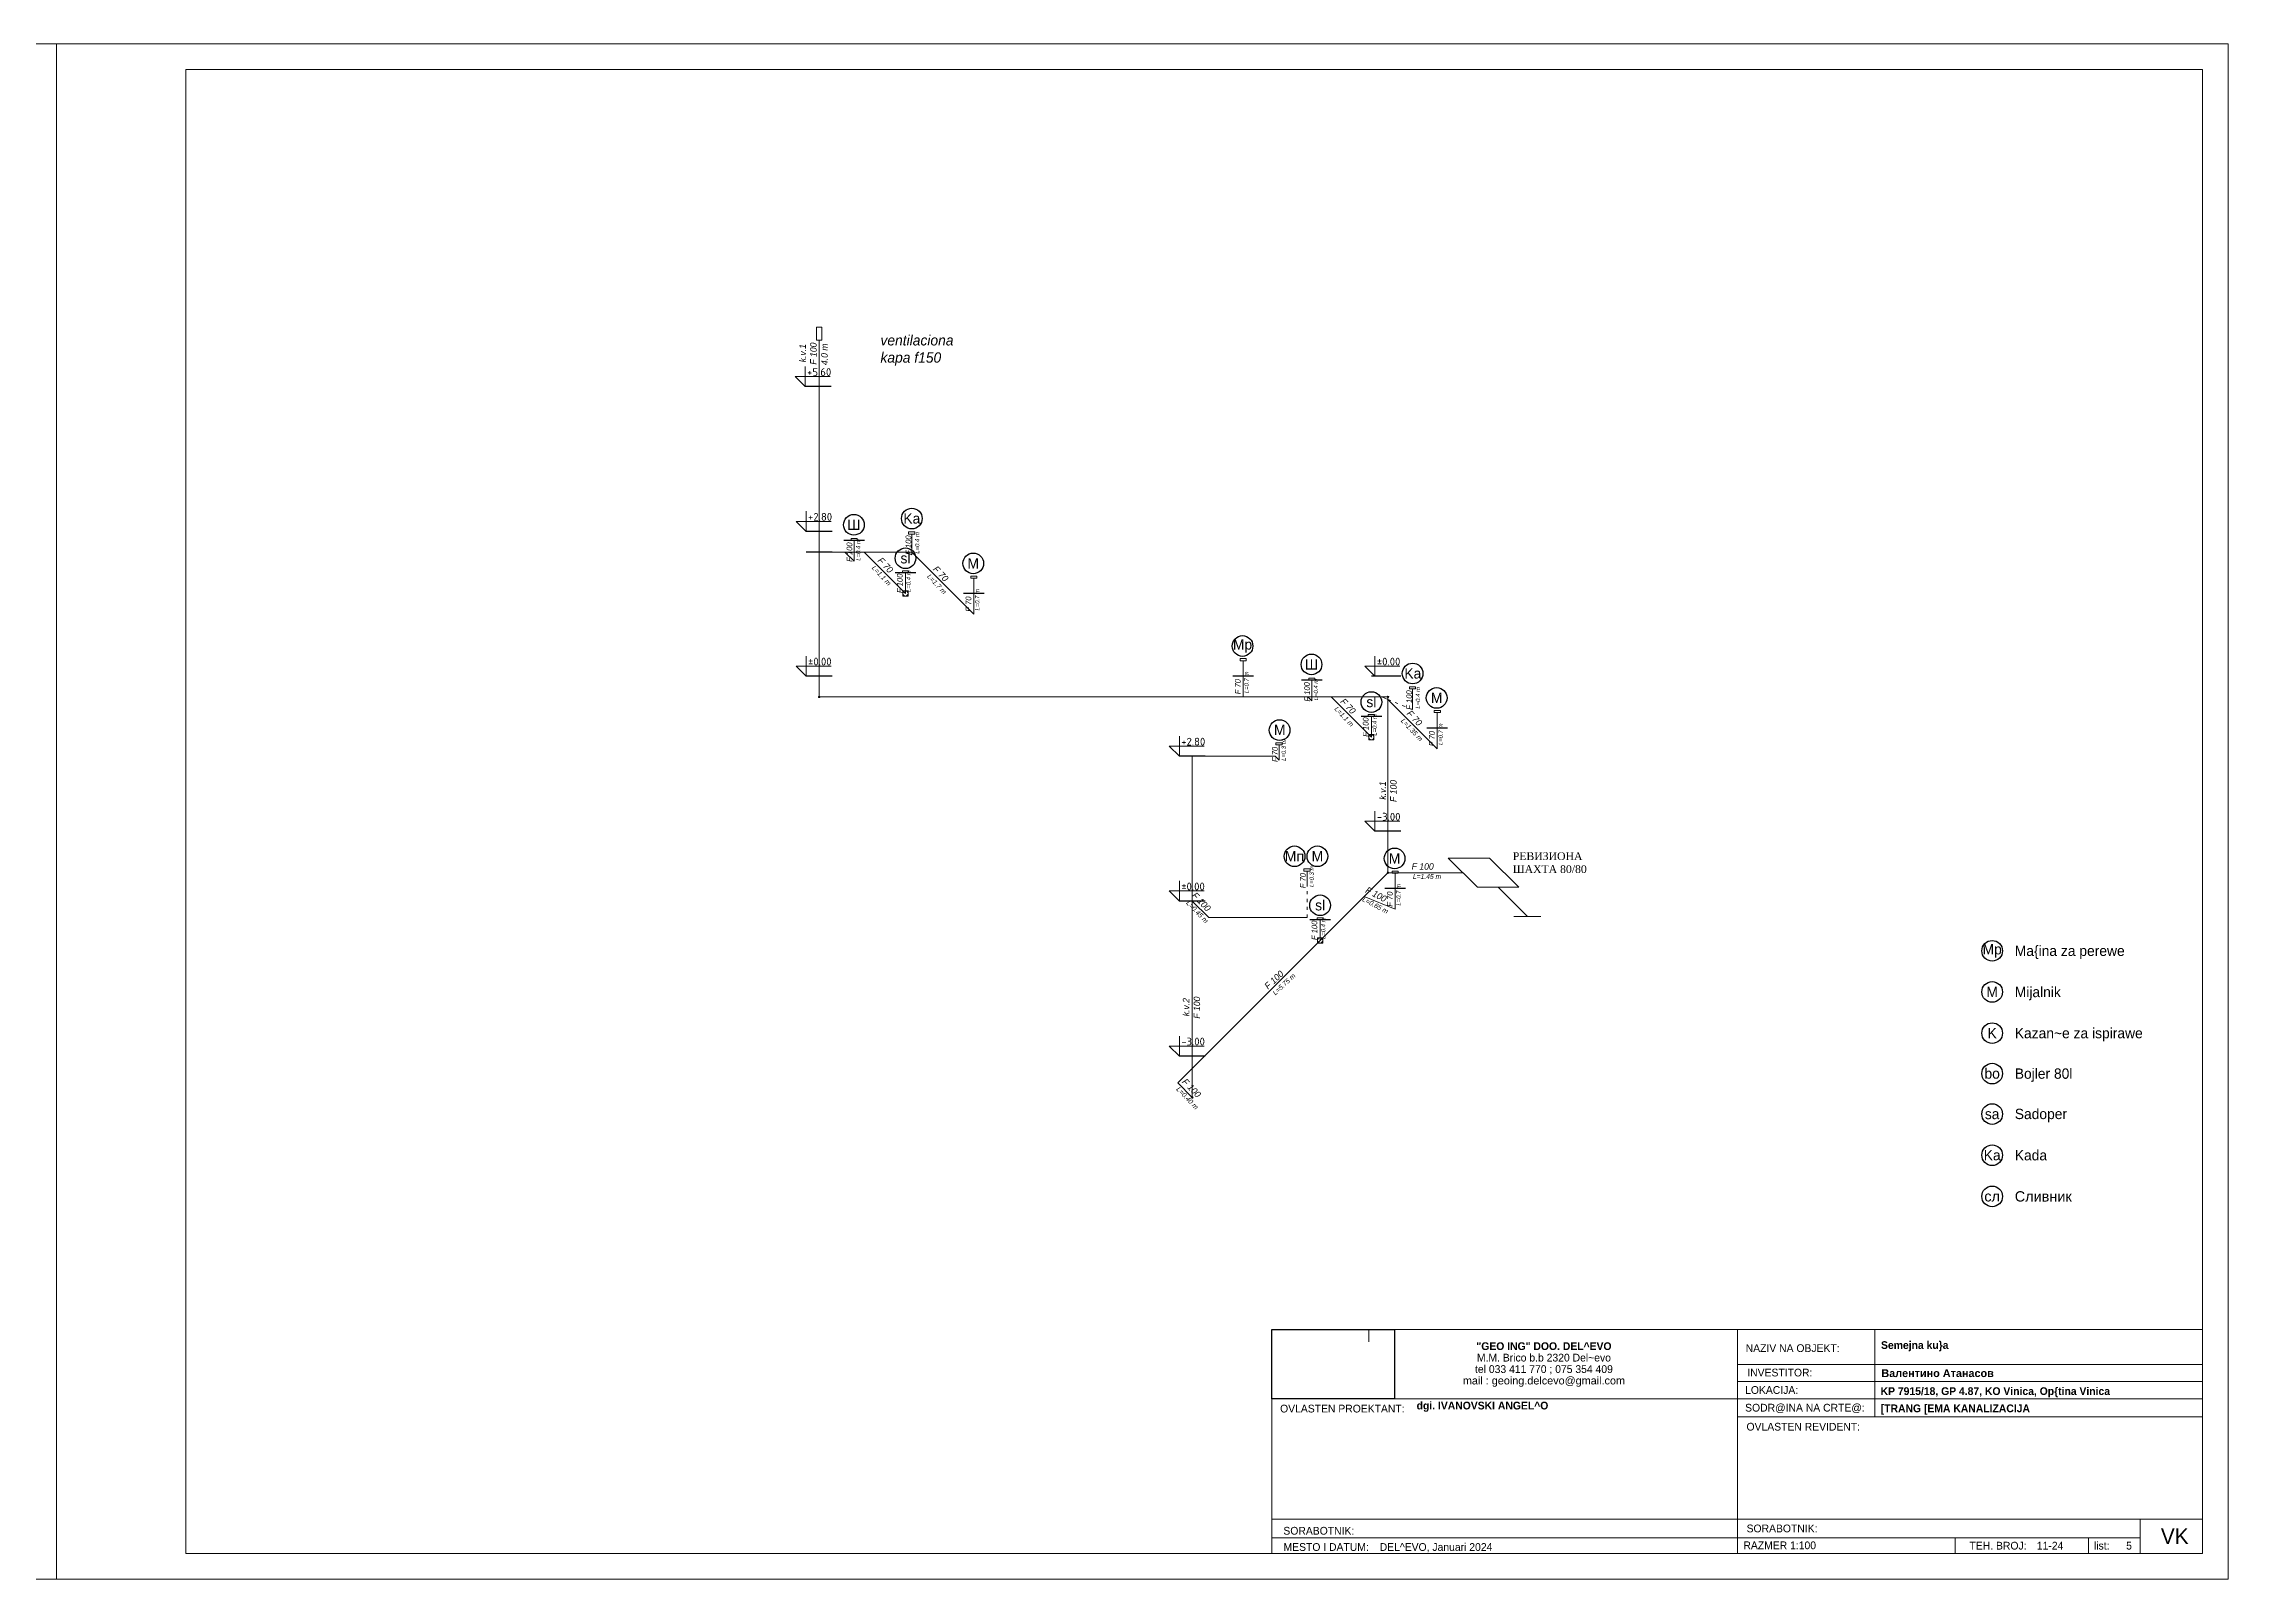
# Model space of a CAD drawing. Header units: millimetres. Extents: x -13678 to 175322, y 9978 to 39678.
# Drawn here: x 133072 to 175322, y 9978 to 39678 of the extents above; entities that cross this region are included whole.
import ezdxf

# ---------------------------------------------------------------- set-up
doc = ezdxf.new("R2010")
doc.units = ezdxf.units.MM
doc.header["$MEASUREMENT"] = 0
doc.linetypes.add('ACAD_ISO03W100', pattern=[30, 12, -18])
doc.linetypes.add('Dot & Dashed', pattern=[670.277762, 317.5, -176.388889, 0, -176.388874])
for name, color, linetype, lineweight in [('0.30', 7, 'Continuous', 30), ('2D Drafting - General_Pen_No__6', 5, 'Continuous', 13), ('kanalizacija', 245, 'Continuous', 35), ('koti', 250, 'Continuous', 13), ('Lines_Pen_No__1', 7, 'Continuous', 13), ('Pecat_Pen_No__1', 7, 'Continuous', 13), ('Roofs_Pen_No__1', 7, 'Continuous', 13), ('Text blocks_Pen_No__1', 7, 'Continuous', 13)]:
    doc.layers.add(name, color=color, linetype=linetype, lineweight=lineweight)
for name, color, linetype, lineweight, true_color in [('Lines_Pen_No__99', 7, 'Continuous', 13, 0xaad2ff), ('New_Interior - Stair & Railing_Pen_No__166', 7, 'Continuous', 13, 0x97cbff), ('OSKI', 7, 'Continuous', 20, 0x156a84)]:
    doc.layers.add(name, color=color, linetype=linetype, lineweight=lineweight, true_color=true_color)
doc.styles.add('GENERATED_STYLE_1', font='arial.ttf')
doc.styles.add('GENERATED_STYLE_5', font='')
doc.styles.add('GENERATED_STYLE_6', font='times.ttf')
doc.styles.add('KIRILICA', font='')
doc.styles.get('GENERATED_STYLE_5').set_extended_font_data('MAC C Swiss cyrillic', bold=True)
doc.styles.get('KIRILICA').set_extended_font_data('Macedonian Tms', italic=True)
picture_1 = doc.add_image_def('image1.jpg', size_in_pixel=(1216, 687))
pattern_1 = [(45, (0, 0), (-159.09903, 159.09903), []), (45, (-53.03, 53.03), (-159.09903, 159.09903), [])]

msp = doc.modelspace()

# ---------------------------------------------------------------- hatches: boundary and pattern name
at = {"layer": 'New_Interior - Stair & Railing_Pen_No__166', "linetype": 'Continuous', "lineweight": 13, "true_color": 0x97cbff}
h = msp.add_hatch(dxfattribs=at)
h.set_pattern_fill('STEEL', color=151, style=0, pattern_type=2)
h.set_pattern_definition(pattern_1)
h.paths.add_polyline_path([(136927.3, 33002.8), (136927, 33006.3), (136926.1, 33009.7), (136924.7, 33012.8), (136922.7, 33015.7), (136920.2, 33018.1), (136917.3, 33020.1), (136914.2, 33021.6), (136910.8, 33022.5), (136907.3, 33022.8), (136903.9, 33022.5), (136900.5, 33021.6), (136897.3, 33020.1), (136894.5, 33018.1), (136892, 33015.7), (136890, 33012.8), (136888.5, 33009.7), (136887.6, 33006.3), (136887.3, 33002.8), (136887.6, 32999.3), (136888.5, 32996), (136890, 32992.8), (136892, 32990), (136894.5, 32987.5), (136897.3, 32985.5), (136900.5, 32984), (136903.9, 32983.1), (136907.3, 32982.8), (136910.8, 32983.1), (136914.2, 32984), (136917.3, 32985.5), (136920.2, 32987.5), (136922.7, 32990), (136924.7, 32992.8), (136926.1, 32996), (136927, 32999.3)])
h = msp.add_hatch(dxfattribs=at)
h.set_pattern_fill('STEEL', color=151, style=0, pattern_type=2)
h.set_pattern_definition(pattern_1)
h.paths.add_polyline_path([(151427.3, 33002.8), (151427, 33006.3), (151426.1, 33009.7), (151424.7, 33012.8), (151422.7, 33015.7), (151420.2, 33018.1), (151417.3, 33020.1), (151414.2, 33021.6), (151410.8, 33022.5), (151407.3, 33022.8), (151403.9, 33022.5), (151400.5, 33021.6), (151397.3, 33020.1), (151394.5, 33018.1), (151392, 33015.7), (151390, 33012.8), (151388.5, 33009.7), (151387.6, 33006.3), (151387.3, 33002.8), (151387.6, 32999.3), (151388.5, 32996), (151390, 32992.8), (151392, 32990), (151394.5, 32987.5), (151397.3, 32985.5), (151400.5, 32984), (151403.9, 32983.1), (151407.3, 32982.8), (151410.8, 32983.1), (151414.2, 32984), (151417.3, 32985.5), (151420.2, 32987.5), (151422.7, 32990), (151424.7, 32992.8), (151426.1, 32996), (151427, 32999.3)])
h = msp.add_hatch(dxfattribs=at)
h.set_pattern_fill('STEEL', color=151, style=0, pattern_type=2)
h.set_pattern_definition(pattern_1)
h.paths.add_polyline_path([(136919.8, 32092.8), (136919.6, 32095), (136919.1, 32097.1), (136918.2, 32099.1), (136916.9, 32100.8), (136915.4, 32102.4), (136913.6, 32103.6), (136911.6, 32104.6), (136909.5, 32105.1), (136907.3, 32105.3), (136905.2, 32105.1), (136903.1, 32104.6), (136901.1, 32103.6), (136899.3, 32102.4), (136897.8, 32100.8), (136896.5, 32099.1), (136895.6, 32097.1), (136895, 32095), (136894.8, 32092.8), (136895, 32090.6), (136895.6, 32088.5), (136896.5, 32086.6), (136897.8, 32084.8), (136899.3, 32083.2), (136901.1, 32082), (136903.1, 32081.1), (136905.2, 32080.5), (136907.3, 32080.3), (136909.5, 32080.5), (136911.6, 32081.1), (136913.6, 32082), (136915.4, 32083.2), (136916.9, 32084.8), (136918.2, 32086.6), (136919.1, 32088.5), (136919.6, 32090.6)])

# ---------------------------------------------------------------- linework, layer by layer
at = {"color": 6, "linetype": 'ACAD_ISO03W100', "lineweight": 13, "ltscale": 5}
for p, q in [((159069, 26994.8), (159543.5, 26798.2)), ((157505.3, 22776.5), (157505.3, 23376.5))]:
    msp.add_line(p, q, dxfattribs=at)
for centre in [(148741, 30373.1), (149861.6, 30493.9), (149738.6, 29724.9), (151049.4, 29626.5), (156257.3, 28028.6), (157591.7, 27672.4), (159546.1, 27497.4), (158749.2, 26944.3), (160011.9, 27024.3), (156973.8, 26402.2), (157263.3, 23960.9), (157704.9, 23960.9), (159198.4, 23920.1), (157757.8, 23013.3), (170755, 22133.6), (170755, 21337.4), (170755, 20541.3), (170755, 19758.8), (170755, 18976.3), (170755, 18180.1), (170755, 17383.9)]:
    msp.add_circle(centre, 200)
at = {"layer": '0.30'}
for p, q in [((148300.4, 33044.5), (147800.4, 33044.5)), ((148319, 30244.5), (147819, 30244.5)), ((148946.3, 30067.2), (148546.3, 30067.2)), ((148319, 29844.5), (147819, 29844.5)), ((149938.6, 29444.9), (149538.6, 29444.9)), ((151261.1, 29042.4), (150861.1, 29042.4)), ((148319, 27444.5), (147819, 27444.5)), ((156469, 27444.5), (156069, 27444.5)), ((157797, 27366.5), (157397, 27366.5)), ((159149, 27442.5), (158749, 27442.5)), ((159319, 27444.5), (158819, 27444.5)), ((158949.2, 26664.3), (158549.2, 26664.3)), ((160223.6, 26440.2), (159823.6, 26440.2)), ((155536, 25895.8), (155036, 25895.8)), ((159319, 24444.5), (158819, 24444.5)), ((159410.1, 23336.1), (159010.1, 23336.1)), ((155536, 23095.8), (155036, 23095.8)), ((157957.8, 22733.3), (157557.8, 22733.3)), ((155536, 20095.8), (155036, 20095.8))]:
    msp.add_line(p, q, dxfattribs=at)
at = {"layer": '2D Drafting - General_Pen_No__6'}
for p, q in [((148069, 33044.5), (148069, 33944.5)), ((148069, 30244.5), (148069, 33044.5)), ((148069, 27444.5), (148069, 30244.5)), ((148746.3, 29667.2), (148746.3, 30067.2)), ((149859, 29794.8), (149859, 30194.8)), ((148069, 29844.5), (148569, 29844.5)), ((148569, 29844.5), (148746.3, 29667.2)), ((148569, 29844.5), (148939, 29844.5)), ((148939, 29844.5), (149738.6, 29044.9)), ((148939, 29844.5), (149859, 29844.5)), ((149739, 29844.5), (149859, 29794.8)), ((149859, 29844.5), (149739, 29844.5)), ((149859, 29844.5), (151061.1, 28642.4)), ((149738.6, 29044.9), (149738.6, 29444.9)), ((151061.1, 29342.4), (151061.1, 29042.4)), ((151061.1, 28642.4), (151061.1, 29042.4)), ((156269, 27744.5), (156269, 27444.5)), ((148069, 27444.5), (148069, 27044.5)), ((159069, 27044.5), (148069, 27044.5)), ((156269, 27044.5), (156269, 27444.5)), ((157519, 27044.5), (157597, 26966.5)), ((157597, 26966.5), (157597, 27366.5)), ((157969, 27044.5), (158749.2, 26264.3)), ((158949, 27044.5), (159069, 26994.8)), ((159069, 27044.5), (159069, 23644.5)), ((159543.5, 26798.2), (159543.5, 27198.2)), ((158749.2, 26264.3), (158749.2, 26664.3)), ((159069, 26994.8), (160023.6, 26040.2)), ((160023.6, 26740.2), (160023.6, 26440.2)), ((160023.6, 26040.2), (160023.6, 26440.2)), ((155286, 23095.8), (155286, 25895.8)), ((155286, 25895.8), (156886, 25895.8)), ((156886, 25895.8), (156964, 25817.8)), ((156964, 26117.8), (156964, 25817.8)), ((157505.3, 23676.5), (157505.3, 23376.5)), ((155003.1, 19578.7), (159069, 23644.5)), ((159069, 23644.5), (160519, 23644.5)), ((159210.1, 23636.1), (159210.1, 23336.1)), ((159210.1, 22936.1), (159210.1, 23336.1)), ((161201.8, 23361.7), (161767.5, 22796)), ((155286, 23095.8), (155286, 19295.8)), ((155286, 23095.8), (155605.3, 22776.5)), ((158609.4, 23184.9), (159210.1, 22936.1)), ((155605.3, 22776.5), (157505.3, 22776.5)), ((157757.8, 22333.3), (157757.8, 22733.3)), ((162029.6, 22796), (161505.5, 22796)), ((155003.1, 19578.7), (155286, 19295.8))]:
    msp.add_line(p, q, dxfattribs=at)
at = {"layer": '2D Drafting - General_Pen_No__6', "flags": 128}
msp.add_lwpolyline([(148119, 33944.5), (148019, 33944.5), (148019, 34194.5), (148119, 34194.5), (148119, 33944.5)], dxfattribs=at)
at = {"layer": '2D Drafting - General_Pen_No__6'}
for points in [[(148806.3, 30067.2), (148686.3, 30067.2), (148686.3, 30107.2), (148806.3, 30107.2)], [(149919, 30194.8), (149799, 30194.8), (149799, 30234.8), (149919, 30234.8)], [(149798.6, 29444.9), (149678.6, 29444.9), (149678.6, 29484.9), (149798.6, 29484.9)], [(151121.1, 29342.4), (151001.1, 29342.4), (151001.1, 29382.4), (151121.1, 29382.4)], [(156329, 27744.5), (156209, 27744.5), (156209, 27784.5), (156329, 27784.5)], [(157657, 27366.5), (157537, 27366.5), (157537, 27406.5), (157657, 27406.5)], [(159603.5, 27198.2), (159483.5, 27198.2), (159483.5, 27238.2), (159603.5, 27238.2)], [(158809.2, 26664.3), (158689.2, 26664.3), (158689.2, 26704.3), (158809.2, 26704.3)], [(160083.6, 26740.2), (159963.6, 26740.2), (159963.6, 26780.2), (160083.6, 26780.2)], [(157024, 26117.8), (156904, 26117.8), (156904, 26157.8), (157024, 26157.8)], [(157565.3, 23676.5), (157445.3, 23676.5), (157445.3, 23716.5), (157565.3, 23716.5)], [(159270.1, 23636.1), (159150.1, 23636.1), (159150.1, 23676.1), (159270.1, 23676.1)], [(157817.8, 22733.3), (157697.8, 22733.3), (157697.8, 22773.3), (157817.8, 22773.3)]]:
    msp.add_lwpolyline(points, close=True, dxfattribs=at)
msp.add_lwpolyline([(161601.8, 23361.7), (160801.8, 23361.7), (160236.1, 23927.4), (161036.1, 23927.4), (161601.8, 23361.7)], dxfattribs=at)
at = {"layer": 'koti'}
for p, q in [((147605.4, 33239.5), (147800.4, 33044.5)), ((147624, 30439.5), (147819, 30244.5)), ((147624, 27639.5), (147819, 27444.5)), ((158624, 27639.5), (158819, 27444.5)), ((154841, 26090.8), (155036, 25895.8)), ((158624, 24639.5), (158819, 24444.5)), ((154841, 23290.8), (155036, 23095.8)), ((154841, 20290.8), (155036, 20095.8))]:
    msp.add_line(p, q, dxfattribs=at)
for points in [[(147800.4, 33239.5), (147800.4, 33434.5)], [(148280.2, 33239.5), (147605.4, 33239.5)], [(147800.4, 33239.5), (147800.4, 33044.5)], [(148298.8, 30439.5), (147624, 30439.5)], [(147819, 30439.5), (147819, 30634.5)], [(147819, 30439.5), (147819, 30244.5)], [(148298.8, 27639.5), (147624, 27639.5)], [(147819, 27639.5), (147819, 27834.5)], [(147819, 27639.5), (147819, 27444.5)], [(159298.8, 27639.5), (158624, 27639.5)], [(158819, 27639.5), (158819, 27834.5)], [(158819, 27639.5), (158819, 27444.5)], [(155036, 26090.8), (155036, 26285.8)], [(155515.8, 26090.8), (154841, 26090.8)], [(155036, 26090.8), (155036, 25895.8)], [(159298.8, 24639.5), (158624, 24639.5)], [(158819, 24639.5), (158819, 24834.5)], [(158819, 24639.5), (158819, 24444.5)], [(155515.8, 23290.8), (154841, 23290.8)], [(155036, 23290.8), (155036, 23485.8)], [(155036, 23290.8), (155036, 23095.8)], [(155515.8, 20290.8), (154841, 20290.8)], [(155036, 20290.8), (155036, 20485.8)], [(155036, 20290.8), (155036, 20095.8)]]:
    msp.add_lwpolyline(points, dxfattribs=at)
at = {"layer": 'Lines_Pen_No__1', "linetype": 'Continuous'}
for p, q in [((174822, 14812.3), (165833, 14812.3)), ((165833, 13120.2), (174822, 13120.2)), ((170041.9, 10781.4), (170041.9, 10477.8)), ((172615.9, 10781.4), (172615.9, 10477.8))]:
    msp.add_line(p, q, dxfattribs=at)
at = {"layer": 'Lines_Pen_No__1'}
msp.add_line((165833, 10477.8), (165833, 14812.3), dxfattribs=at)
at = {"layer": 'Lines_Pen_No__1', "linetype": 'Continuous', "flags": 128}
for points in [[(156822, 14812.3), (165833, 14812.3)], [(156822, 10477.8), (156822, 14812.3), (165833, 14812.3)], [(168489, 14812.3), (168489, 13120.2)], [(165833, 14130.7), (174822, 14130.7)], [(165833, 13800.7), (174822, 13800.7)], [(156822, 13470.7), (165833, 13470.7)], [(165833, 13470.7), (174822, 13470.7)], [(156822, 11142.3), (174822, 11142.3)], [(173615.9, 10842.3), (173615.9, 10477.8), (173615.9, 11142.3)], [(156822, 10781.4), (173615.9, 10781.4)], [(156822, 10477.8), (174822, 10477.8)]]:
    msp.add_lwpolyline(points, dxfattribs=at)
at = {"layer": 'Lines_Pen_No__1', "linetype": 'Continuous'}
for centre, radius in [((149738.6, 29044.9), 50), ((148069, 27044.5), 15), ((159069, 27044.5), 15), ((158749.2, 26264.3), 50), ((159069, 23644.5), 15), ((157757.8, 22333.3), 50), ((155286, 19295.8), 15)]:
    msp.add_circle(centre, radius, dxfattribs=at)
at = {"layer": 'Lines_Pen_No__99', "linetype": 'Continuous', "flags": 128}
for points in [[(149688.6, 29044.9), (149688.6, 29094.9), (149788.6, 29094.9), (149788.6, 28994.9), (149688.6, 28994.9)], [(158699.2, 26264.3), (158699.2, 26314.3), (158799.2, 26314.3), (158799.2, 26214.3), (158699.2, 26214.3)], [(157707.8, 22333.3), (157707.8, 22383.3), (157807.8, 22383.3), (157807.8, 22283.3), (157707.8, 22283.3)]]:
    msp.add_lwpolyline(points, close=True, dxfattribs=at)
at = {"layer": 'OSKI', "linetype": 'Dot & Dashed'}
msp.add_line((158697, 14812.3), (158697, 14568.7), dxfattribs=at)
at = {"layer": 'Roofs_Pen_No__1'}
for points in [[(91322, 9977.8), (133322, 9977.8), (133322, 39677.8), (91322, 39677.8)], [(133322, 9977.8), (175322, 9977.8), (175322, 39677.8), (133322, 39677.8)], [(135822, 10477.8), (174822, 10477.8), (174822, 39177.8), (135822, 39177.8)]]:
    msp.add_lwpolyline(points, close=True, dxfattribs=at)

# ---------------------------------------------------------------- texts
at = {"color": 7, "lineweight": 15, "extrusion": (0, 0, -1), "char_height": 200, "width": 250, "attachment_point": 5, "text_direction": (-1, 0, 0), "style": 'GENERATED_STYLE_1'}
for s, insert in [('{\\fArial|b0|i0|c204|p34;Ш}', (148741, 30373.1)), ('{\\fMAC C Swiss|b0|i0|c0|p34;M}', (151049.4, 29626.5)), ('{\\fArial|b0|i0|c204|p34;Ш}', (157591.7, 27672.4)), ('{\\fMAC C Swiss|b0|i0|c0|p34;M}', (160011.9, 27024.3)), ('{\\fMAC C Swiss|b0|i0|c0|p34;M}', (156977.3, 26407.4)), ('{\\fMAC C Swiss|b0|i0|c0|p34;M}', (157704.9, 23960.9)), ('{\\fMAC C Swiss|b0|i0|c0|p34;M}', (159198.4, 23920.1))]:
    msp.add_mtext(s, dxfattribs=dict(at, insert=insert))
at = {"color": 7, "lineweight": 15, "char_height": 200, "style": 'GENERATED_STYLE_1'}
for s, insert, width, attachment_point in [('{\\fMAC C Swiss|b0|i0|c0|p34;Ka}', (149861.6, 30493.9), 250, 5), ('{\\fMAC C Swiss|b0|i0|c0|p34;sl}', (149738.6, 29724.9), 250, 5), ('{\\fMAC C Swiss|b0|i0|c0|p34;Mp}', (156257.3, 28028.6), 250, 5), ('{\\fMAC C Swiss|b0|i0|c0|p34;Ka}', (159550.8, 27497.4), 250, 5), ('{\\fMAC C Swiss|b0|i0|c0|p34;sl}', (158749.2, 26944.3), 250, 5), ('{\\fMAC C Swiss|b0|i0|c0|p34;M\\fArial|b0|i0|c204|p34;п}', (157263.3, 23960.9), 250, 5), ('{\\fMAC C Swiss|b0|i0|c0|p34;sl}', (157758, 23013.3), 250, 5), ('{\\fMAC C Swiss|b0|i0|c0|p34;Mp}', (170755, 22133.6), 250, 5), ('{\\fMAC C Swiss|b0|i0|c0|p34;\\H1x;Ma\\{ina za perewe}', (171192.3, 22233.6), 4000, 1), ('{\\fMAC C Swiss|b0|i0|c0|p34;M}', (170755, 21337.4), 250, 5), ('{\\fMAC C Swiss|b0|i0|c0|p34;Mijalnik}', (171192.3, 21437.4), 4000, 1), ('{\\fMAC C Swiss|b0|i0|c0|p34;K}', (170755, 20541.3), 250, 5), ('{\\fMAC C Swiss|b0|i0|c0|p34;Kazan~e za ispirawe}', (171192.3, 20641.3), 4000, 1), ('{\\fMAC C Swiss|b0|i0|c0|p34;\\H1x;bo}', (170755, 19758.8), 250, 5), ('{\\fMAC C Swiss|b0|i0|c0|p34;\\H1x;Bojler 80l}', (171192.3, 19858.8), 4000, 1), ('{\\fMAC C Swiss|b0|i0|c0|p34;sa\\fArial|b0|i0|c204|p34;}', (170755, 18976.3), 250, 5), ('{\\fMAC C Swiss|b0|i0|c0|p34;Sadoper\\fArial|b0|i0|c204|p34;}', (171192.3, 19078.5), 4000, 1), ('{\\fMAC C Swiss|b0|i0|c0|p34;Ka}', (170755, 18180.1), 250, 5), ('{\\fMAC C Swiss|b0|i0|c0|p34;Kada}', (171192.3, 18280.1), 4000, 1), ('{\\H1x;сл}', (170755, 17383.9), 250, 5), ('{\\H1x;Сливник}', (171192.3, 17483.9), 442157.358, 1)]:
    msp.add_mtext(s, dxfattribs=dict(at, insert=insert, width=width, attachment_point=attachment_point))
at = {"layer": '2D Drafting - General_Pen_No__6', "insert": (149255, 34041.7), "char_height": 200, "width": 2045.44, "attachment_point": 1, "style": 'KIRILICA'}
msp.add_mtext('ventilaciona \\Pkapa f150', dxfattribs=at)
at = {"layer": 'kanalizacija', "ltscale": 50, "attachment_point": 1, "style": 'KIRILICA'}
for s, insert, char_height, width, rotation in [(' k.v.1\\PF 100', (147686.8, 33470.1), 125, 593.899, 90), ('4.0 m', (148108.4, 33461.9), 125, 551.402, 90), (' F 100\\P{\\H0.75x;  \\fArial|b0|i1|c0|p34;L\\fMacedonian Tms|b0|i1|c0|p18;=0.4\\fArial|b0|i1|c0|p34; m}', (148600, 29615.4), 110, 670.693, 90), (' F 100\\P{\\H0.75x;  \\fArial|b0|i1|c0|p34;L\\fMacedonian Tms|b0|i1|c0|p18;=0.4\\fArial|b0|i1|c0|p34; m}', (149740.3, 29750.8), 110, 670.693, 90), (' F 70\\P{\\H0.75x;  \\fArial|b0|i1|c0|p34;L\\fMacedonian Tms|b0|i1|c0|p18;=1.1\\fArial|b0|i1|c0|p34; m\\fMacedonian Tms|b0|i1|c0|p18; }', (149251, 29791.5), 125, 670.693, 313.13262), (' F 100\\P{\\H0.75x;  \\fArial|b0|i1|c0|p34;L\\fMacedonian Tms|b0|i1|c0|p18;=0.4\\fArial|b0|i1|c0|p34; m}', (149573.6, 29011.8), 110, 670.693, 90), (' F 70\\P{\\H0.75x;  \\fArial|b0|i1|c0|p34;L\\fMacedonian Tms|b0|i1|c0|p18;=1.7\\fArial|b0|i1|c0|p34; m\\fMacedonian Tms|b0|i1|c0|p18; }', (150320.8, 29625.1), 125, 670.693, 313.13262), (' F 70\\P{\\H0.75x;  \\fArial|b0|i1|c0|p34;L\\fMacedonian Tms|b0|i1|c0|p18;=0.7\\fArial|b0|i1|c0|p34; m}', (150902, 28652.1), 110, 670.693, 90), (' F 70\\P{\\H0.75x;  \\fArial|b0|i1|c0|p34;L\\fMacedonian Tms|b0|i1|c0|p18;=0.7\\fArial|b0|i1|c0|p34; m}', (156109.9, 27054.2), 110, 670.693, 90), (' F 100\\P{\\H0.75x;  \\fArial|b0|i1|c0|p34;L\\fMacedonian Tms|b0|i1|c0|p18;=0.4\\fArial|b0|i1|c0|p34; m}', (157454.5, 26912.5), 110, 670.693, 90.86492), (' F 100\\P{\\H0.75x;  \\fArial|b0|i1|c0|p34;L\\fMacedonian Tms|b0|i1|c0|p18;=0.4\\fArial|b0|i1|c0|p34; m}', (159424.8, 26754.2), 110, 670.693, 90), (' F 70\\P{\\H0.75x;  \\fArial|b0|i1|c0|p34;L\\fMacedonian Tms|b0|i1|c0|p18;=1.1\\fArial|b0|i1|c0|p34; m\\fMacedonian Tms|b0|i1|c0|p18; }', (158198.6, 27063.9), 125, 670.693, 313.13262), (' F 100\\P{\\H0.75x;  \\fArial|b0|i1|c0|p34;L\\fMacedonian Tms|b0|i1|c0|p18;=0.4\\fArial|b0|i1|c0|p34; m}', (158584.2, 26231.2), 110, 670.693, 90), (' F 70\\P{\\H0.75x;  \\fArial|b0|i1|c0|p34;L\\fMacedonian Tms|b0|i1|c0|p18;=1.35\\fArial|b0|i1|c0|p34; m\\fMacedonian Tms|b0|i1|c0|p18; }', (159484, 26834.1), 125, 670.693, 313.13262), (' F 70\\P{\\H0.75x;  \\fArial|b0|i1|c0|p34;L\\fMacedonian Tms|b0|i1|c0|p18;=0.3\\fArial|b0|i1|c0|p34; m}', (156829, 25744.4), 110, 670.693, 90), (' F 70\\P{\\H0.75x;  \\fArial|b0|i1|c0|p34;L\\fMacedonian Tms|b0|i1|c0|p18;=0.7\\fArial|b0|i1|c0|p34; m}', (159864.5, 26049.9), 110, 670.693, 90), (' k.v.1\\PF 100', (158903.8, 25011.3), 125, 593.899, 90), (' F 70\\P{\\H0.75x;  \\fArial|b0|i1|c0|p34;L\\fMacedonian Tms|b0|i1|c0|p18;=0.3\\fArial|b0|i1|c0|p34; m}', (157370.3, 23303.1), 110, 670.693, 90), (' F 100\\P{\\H0.75x;  \\fArial|b0|i1|c0|p34;L\\fMacedonian Tms|b0|i1|c0|p18;=0.45\\fArial|b0|i1|c0|p34; m}', (155327.3, 23312), 125, 670.693, 313.92336), (' F 100\\P{\\H0.75x;  \\fArial|b0|i1|c0|p34;L\\fMacedonian Tms|b0|i1|c0|p18;=0.65\\fArial|b0|i1|c0|p34; m\\fMacedonian Tms|b0|i1|c0|p18; }', (158638.7, 23400.5), 125, 670.693, 332.435), (' F 70\\P{\\H0.75x;  \\fArial|b0|i1|c0|p34;L\\fMacedonian Tms|b0|i1|c0|p18;=0.7\\fArial|b0|i1|c0|p34; m}', (159051, 22945.7), 110, 670.693, 90), (' F 100\\P{\\H0.75x;  \\fArial|b0|i1|c0|p34;L\\fMacedonian Tms|b0|i1|c0|p18;=0.4\\fArial|b0|i1|c0|p34; m}', (157592.8, 22300.2), 110, 670.693, 90), (' F 100\\P{\\H0.75x;  \\fArial|b0|i1|c0|p34;L\\fMacedonian Tms|b0|i1|c0|p18;=5.75\\fArial|b0|i1|c0|p34; m}', (156633.1, 21440.1), 125, 670.693, 42.83864), (' k.v.2\\PF 100', (155103.1, 20821), 125, 593.899, 90), (' F 100\\P{\\H0.75x;  \\fArial|b0|i1|c0|p34;L\\fMacedonian Tms|b0|i1|c0|p18;=0.40\\fArial|b0|i1|c0|p34; m}', (155136.4, 19710.5), 125, 670.693, 313.92336)]:
    msp.add_mtext(s, dxfattribs=dict(at, insert=insert, char_height=char_height, width=width, rotation=rotation))
at = {"layer": 'kanalizacija', "ltscale": 50, "insert": (159481.2, 23826.9), "char_height": 125, "width": 670.693, "attachment_point": 1, "style": 'KIRILICA'}
msp.add_mtext(' F 100\\P{\\H0.75x;  \\fArial|b0|i1|c0|p34;L\\fMacedonian Tms|b0|i1|c0|p18;=1.45\\fArial|b0|i1|c0|p34; m}', dxfattribs=at)
at = {"layer": 'koti', "char_height": 150, "width": 325.258, "attachment_point": 1}
for s, insert in [('{\\fISOCPEUR|b0|i0|c0|p34;+5.60}', (147836.5, 33402.1)), ('{\\fISOCPEUR|b0|i0|c0|p34;+2.80}', (147855.1, 30602.1)), ('{\\fISOCPEUR|b0|i0|c0|p34;%%P0.00}', (147855.1, 27802.1)), ('{\\fISOCPEUR|b0|i0|c0|p34;%%P0.00}', (158855.1, 27802.1)), ('{\\fISOCPEUR|b0|i0|c0|p34;+2.80}', (155072.1, 26253.4)), ('{\\fISOCPEUR|b0|i0|c0|p34;-3.00}', (158855.1, 24802.1)), ('{\\fISOCPEUR|b0|i0|c0|p34;%%P0.00}', (155072.1, 23453.4)), ('{\\fISOCPEUR|b0|i0|c0|p34;-3.00}', (155072.1, 20453.4))]:
    msp.add_mtext(s, dxfattribs=dict(at, insert=insert))
at = {"layer": 'Pecat_Pen_No__1', "linetype": 'Continuous', "insert": (162086.6, 14131.9), "char_height": 150, "attachment_point": 5, "line_spacing_factor": 0.887159, "style": 'GENERATED_STYLE_5'}
msp.add_mtext('\\A1;{\\fMAC C Swiss|b1|i0|c0|p34;"GEO ING" DOO. DEL^ EVO}\\P{\\fMAC C Swiss|b0|i0|c0|p34;M.M. Brico b.b 2320 Del~evo \\Ptel 033 411 770 ; 075 354 409 \\P\\fArial|b0|i0|c0|p34;mail : geoing.delcevo@gmail.com}', dxfattribs=at)
at = {"layer": 'Pecat_Pen_No__1', "linetype": 'Continuous', "style": 'GENERATED_STYLE_5'}
for s, insert, char_height, attachment_point in [('{\\fMAC C Swiss|b0|i0|c0|p34;NAZIV NA OBJEKT:}', (166896.8, 14524), 150, 2), ('{\\fMAC C Swiss|b1|i0|c0|p34;Semejna ku\\}a}', (168605.8, 14583.3), 150, 1), ('{\\fMAC C Swiss|b0|i0|c0|p34;INVESTITOR:}', (166649, 14051.7), 150, 2), ('{\\fArial|b1|i0|c204|p34;Валентино Атанасов}', (168612.1, 14039.3), 150, 1), ('{\\fMAC C Swiss|b0|i0|c0|p34;LOKACIJA:}', (166490.2, 13714.7), 150, 2), ('\\A1;{\\fMAC C Swiss|b1|i0|c0|p34; KP 7915/18, GP 4.87, KO Vinica, Op\\{tina Vinica}', (168541.5, 13692.3), 150, 1), ('{\\fMAC C Swiss|b0|i0|c0|p34;OVLASTEN PROEKTANT:}', (156984, 13354.7), 150, 1), (' {\\fMAC C Swiss|b1|i0|c0|p34;dgi. IVANOVSKI ANGEL^ O}', (159568.8, 13413.4), 150, 1), ('{\\fMAC C Swiss|b0|i0|c0|p34;SODR@INA NA CRTE@:}', (167133.9, 13371.8), 150, 2), ('{\\fMAC C Swiss|b1|i0|c0|p34;[TRANG [EMA KANALIZACIJA}', (168600.1, 13359.3), 150, 1), ('{\\fMAC C Swiss|b0|i0|c0|p34;OVLASTEN REVIDENT:}', (167102.2, 13004.2), 150, 2), ('{\\fMAC C Swiss|b0|i0|c0|p34;SORABOTNIK:}', (157733, 10991.7), 150, 2), ('{\\fMAC C Swiss|b0|i0|c0|p34;SORABOTNIK:}', (166691.3, 11036.8), 150, 2), ('{\\fMAC C Swiss|b0|i0|c0|p34;MESTO I DATUM:}', (157874.9, 10677.5), 150, 2), ('{\\fMAC C Swiss|b0|i0|c0|p34;DEL^ EVO, Januari 2024}', (158909.8, 10677.5), 150, 1), ('{\\fMAC C Swiss|b0|i0|c0|p0;\\A1;RAZMER 1:100^I}', (165944.1, 10710), 150, 1), ('{\\fMAC C Swiss|b0|i0|c0|p34;TEH. BROJ:}', (170868.5, 10703.3), 150, 2), ('{\\fMAC C Swiss|b0|i0|c0|p34;11-24}', (171618.4, 10703.3), 150, 1), ('{\\fMAC C Swiss|b0|i0|c0|p34;list:}', (172723.3, 10703.3), 150, 1), ('{\\fMAC C Swiss|b0|i0|c0|p34;VK}', (174285.7, 10812.5), 300, 5)]:
    msp.add_mtext(s, dxfattribs=dict(at, insert=insert, char_height=char_height, attachment_point=attachment_point))
at = {"layer": 'Pecat_Pen_No__1', "linetype": 'Continuous', "insert": (173346.8, 10703.3), "char_height": 150, "width": 54.318, "attachment_point": 1, "style": 'GENERATED_STYLE_5'}
msp.add_mtext('{\\fMAC C Swiss|b0|i0|c0|p34;5}', dxfattribs=at)
at = {"layer": 'Text blocks_Pen_No__1', "linetype": 'Continuous', "insert": (161484.2, 24039.3), "char_height": 150, "attachment_point": 1, "style": 'GENERATED_STYLE_6'}
msp.add_mtext('{\\fTimes New Roman CYR|b0|i0|c204|p18;РЕВИЗИОНА\\PШАХТА }80/80', dxfattribs=at)

# ---------------------------------------------------------------- pictures from other files: only their frames are drawn
image = msp.add_image(picture_1, insert=(156822, 13470.7), size_in_units=(2374.5, 1341.5))
image.dxf.flags = 7

doc.saveas('drawing.dxf')
